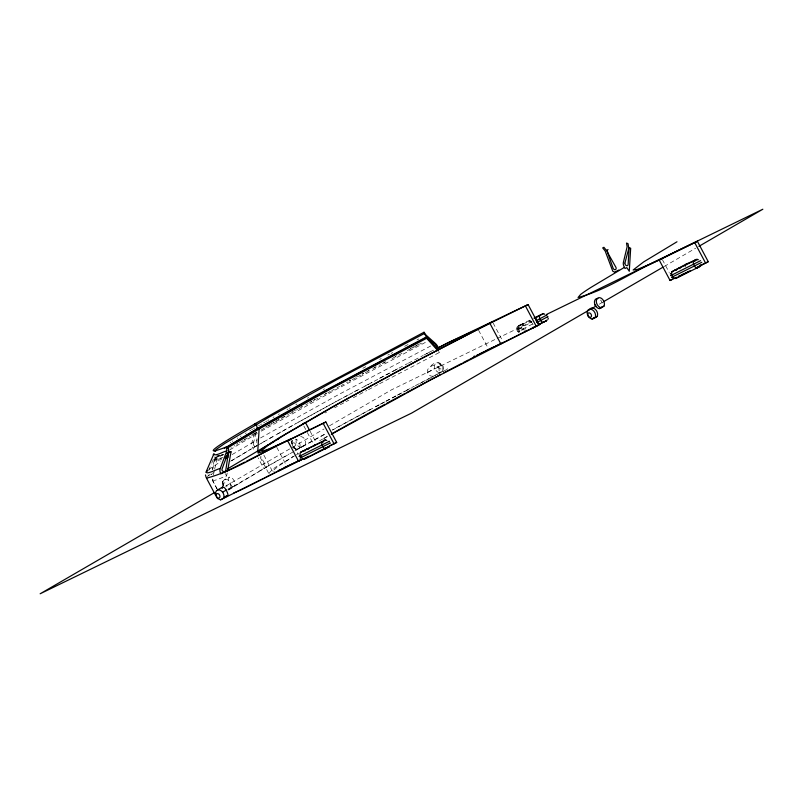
<?xml version="1.0" encoding="UTF-8"?>
<svg xmlns="http://www.w3.org/2000/svg" width="803" height="803" viewBox="0 0 803 803"><rect width="100%" height="100%" fill="white"/><g stroke="black" fill="none" stroke-linecap="round" stroke-linejoin="round"><path stroke-width="0.6" stroke-dasharray="4.01 3.01" d="M291.308 443.999L291.65 441.74M227.179 472.957L226.637 475.978C224.93 475.858 210.978 483.577 213.136 478.849M221.809 458.372L214.21 460.149L218.386 455.733M211.791 462.929L214.341 456.646L214.612 457.258L216.268 457.098L223.856 454.628M221.648 459.587L214.441 461.093L222.019 454.819M256.98 438.629L256.579 445.253A1.927 1.375 59.9 0 1 254.952 446.317M268.985 473.529C273.682 466.172 286.109 461.986 293.236 456.285M518.286 328.909L531.636 322.324M211.641 474.131L211.39 474.613L212.112 473.72M218.998 455.632L214.23 459.667L212.604 469.574M222.582 481.83L222.612 485.755M212.624 469.474L213.819 463.883M215.244 457.218C213.538 462.147 220.996 457.479 222.943 457.359M217.011 488.826L212.343 480.033L213.126 476.38M213.387 475.165L214.421 470.297M214.682 469.082L217.533 455.692L220.002 455.702M253.397 443.627L256.067 432.305M254.18 433.289L251.871 442.945A5.792 4.125 59.9 0 0 252.574 447.442L253.487 449.188M208.68 470.588L211.34 464.024M518.929 332.854L516.861 329.973L518.367 329.029A2.881 2.048 59.9 0 0 518.266 329.401M222.762 481.439L224.479 479.602L229.246 477.283M291.82 441.349L292.422 440.425M222.451 482.141L222.923 481.097M291.509 442.051L291.981 441.008M520.183 324.864L518.086 326.068L523.586 323.539L522.08 326.339L524.5 330.304M523.064 323.89L521.348 324.904M207.365 476.591L209.121 475.105A164.585 6.033 -28 0 1 210.757 473.89M212.574 473.298L213.457 472.586M208.85 469.494L220.644 461.595M257.653 445.113L230.551 461.243M292.975 447.743L296.598 449.379L299.519 447.723M227.952 490.051L234.948 485.634A180.946 6.625 -28 0 1 239.374 482.924L266.506 467.165L260.704 456.255M229.809 449.851L257.291 433.49M230.722 448.054L231.364 447.652M230.2 442.563L230.842 442.162M238.812 483.617L258.446 471.863M294.54 455.833L278.31 466.182L272.458 471.15L274.335 471.311M232.167 441.359L232.84 440.937M234.034 446.026L234.727 445.605M231.655 460.701L251.128 449.128M227.851 489.248L230.461 487.812M522.904 324L519.973 325.667L530.853 320.116M236.704 443.999L237.427 443.557M236.885 444.3L237.628 443.848M237.156 438.338L237.919 437.876M232.147 454.558L257.201 439.863M239.153 442.935L239.936 442.473M296.417 454.689L298.445 453.474M240.258 436.481L241.061 436.009M240.719 442.001L243.158 440.546M244.513 439.331L245.357 438.829M244.002 440.054L248.358 437.484M245.296 433.5L246.17 432.988M249.261 436.952L250.185 436.41M249.793 430.86L250.737 430.308M251.69 429.756L252.644 429.193M251.6 435.166L252.543 434.614M253.497 434.052L254.461 433.49M252.072 435.306L253.035 434.744M430.85 366.188C434.132 361.35 443.095 361.31 443.477 368.015C443.668 369.189 443.005 371.317 442.051 371.387M253.618 428.631L254.591 428.069M255.434 432.927L256.408 432.365M253.999 434.182L256.94 432.476M427.648 372.552L434.835 368.376M259.459 471L292.924 452.039M437.906 367.222L441.489 365.134M225.482 486.196L324.111 428.943M329.531 425.791L391.302 389.937L496.013 339.007M437.776 373.987L441.449 371.859M599.199 304.227L602.451 302.329M664.222 266.476L695.649 248.227M258.566 425.761L259.57 425.178M260.584 424.596L261.607 424.004M260.965 430.137L265.09 427.758M261.316 431.151L334.801 390.188L427.618 341.225M252.895 448.064L256.759 445.826M257.723 445.263L295.604 423.763M261.166 443.306L266.445 440.265M268.182 465.931L279.564 459.396M263.665 422.82L264.679 422.237M265.512 427.096L266.526 426.513M266.114 427.176L267.148 426.584M260.483 437.966L336.788 395.548L431.693 345.481M319.584 440.787L322.645 439.03M323.89 438.568L328.226 436.069M265.703 421.645L266.726 421.063M267.76 420.471L268.804 419.879M267.55 425.931L269.617 424.747M268.182 425.991L270.27 424.797M518.758 325.627L516.891 327.222L516.861 329.973M323.679 438.438L327.825 436.059M270.651 424.145L271.705 423.552M272.759 422.95L273.813 422.338M271.314 424.195L272.378 423.593M273.442 422.98L274.496 422.388M269.156 438.709L274.706 435.547M272.99 417.48L274.044 416.887M275.911 421.153L276.965 420.551M275.549 421.786L285.266 416.285M281.893 458.071L289.02 454.026M278.29 414.478L279.364 413.866M278.029 419.949L279.093 419.337M281.251 418.122L282.335 417.51M277.557 433.921L286.37 428.943M439.673 372.622L441.63 371.588M283.409 416.898L284.493 416.295M294.781 450.985L302.309 446.759M286.952 409.59L288.056 408.968M287.474 415.041L288.578 414.418M289.17 408.346L290.274 407.733M292.202 411.959L293.316 411.337M289.692 413.796L295.313 410.654M296.337 449.901A180.946 6.625 -28 0 1 301.326 447.1L318.189 437.725A164.113 6.022 -28 0 1 325.135 433.901M294.43 410.714L295.554 410.092M296.448 410.022L297.592 409.389M289.451 427.226L299.399 421.675A164.585 6.043 -28 0 1 331.569 404.019L350.389 393.821M295.875 404.602L297.01 403.969M301.255 406.92L302.41 406.278M298.736 408.747L304.538 405.525M298.766 422.007L339.599 399.633M521.027 325.085L519.973 325.667M305.722 404.883L308.081 403.578M307.439 398.208L308.623 397.555M310.62 401.741L311.815 401.088M309.275 402.915L311.674 401.6M314.214 399.764L315.428 399.101M312.879 400.928L315.318 399.593M316.533 398.93L317.767 398.258M320.246 396.903L321.491 396.22M325.165 412.953L326.51 412.22M519.049 325.466L519.722 325.105M323.278 389.535L324.532 388.853M325.325 393.701L326.59 393.008M324.01 394.845L326.55 393.46M327.825 392.767L330.404 391.372M331.719 390.659L334.349 389.244M334.67 407.783L337.471 406.258M336.989 387.809L339.639 386.384M340.291 404.732L344.537 402.444M341.014 385.641L343.754 384.165M345.952 401.681L348.883 400.105M349.164 380.833L350.55 380.09M346.515 382.69L347.89 381.947M349.275 381.204L350.66 380.461M343.162 397.756L407.492 363.618M354.003 391.884L357.636 389.947M353.28 397.736L366.881 390.469M370.615 409.309L339.518 426.042A164.113 6.022 -28 0 0 332.241 430.017M356.271 377.039L357.706 376.276M352.095 379.699L360.758 375.081M378.896 404.893L363.418 413.324A164.685 6.033 -28 0 0 332.613 430.017M362.836 368.286L365.837 366.7M362.023 373.977L363.518 373.174M362.203 374.308L363.709 373.505M365.224 372.702L369.751 370.303M364.903 386.062L372.201 382.188M368.416 389.656L377.932 384.607M375.543 406.85L384.968 401.851M368.035 370.785L369.541 369.982M372.783 368.697L377.47 366.228M379.528 383.764L439.472 352.427L438.93 351.403M379.96 404.331L396.13 395.769M386.032 401.279L411.598 387.819M379.719 359.363L381.295 358.539M374.057 367.593L375.633 366.76M379.056 365.385L380.642 364.552M382.228 363.719L386.996 361.209M379.488 378.333L394.042 370.665M397.124 395.247L405.083 391.051M387.759 355.137L389.415 354.274M383.533 362.595L385.119 361.772M394.946 370.193L397.666 368.758M519.932 324.994L530.873 319.644M406.107 390.519L411.216 387.839M412.24 387.307L414.288 386.233M391.071 353.41L392.717 352.537M394.986 356.592L396.642 355.719M398.639 355.107L402.052 353.32M391.984 358.59L396.983 355.98M415.332 385.681L430.187 377.932M404.632 346.324L408.095 344.517M410.393 348.552L413.866 346.745M407.292 350.59L421.585 343.162M408.396 363.187L422.85 355.619M433.69 376.115L439.552 372.692A5.31 3.784 59.9 0 1 434.473 366.158A5.31 3.784 59.9 0 1 439.833 363.548A5.31 3.784 59.9 0 1 442.363 371.317L442.513 371.177M419.638 383.613L428.902 378.785M429.946 378.233L433.088 376.607M417.028 339.87L418.855 338.926M415.693 345.792L419.347 343.895M426.393 353.772L429.926 351.945M423.733 355.157L433.981 349.887M435.045 375.402L435.587 375.121M436.952 374.419L437.494 374.128M439.181 373.254L441.309 372.15M442.734 371.418L443.447 371.046M442.724 371.598L445.996 369.912M446.317 369.561L447.763 368.808M520.304 324.803L520.936 324.482A2.891 2.028 64.1 0 1 524.048 326.018L524.961 327.714A2.891 2.028 64.1 0 1 525.403 329.13M518.336 329.672L522.402 327.423L516.981 329.963M304.819 445.153L299.639 447.672A5.31 3.714 64.1 0 0 299.258 442.343A5.31 3.714 64.1 0 0 295.143 439.161M296.739 449.329L301.316 447.1M233.071 486.799L227.881 489.318L230.782 487.913M497.137 338.454L532.038 321.481M532.54 324.031L517.774 331.679L523.305 329.13L519.24 331.378L518.196 329.411A2.891 2.028 64.1 0 1 518.597 325.837L518.597 325.837M266.506 467.165L263.755 468.5L258.054 457.77M222.682 454.639L220.925 455.251M223.304 454.709L220.845 455.482M219.42 455.743L216.87 456.415M216.72 455.692L217.984 455.994M530.743 321.581L529.89 321.381L531.837 322.425M209.161 475.798L207.967 474.884M519.842 331.85L519.862 331.87A2.881 2.048 59.9 0 1 519.431 331.599M438.669 351.543L439.472 352.427M212.343 480.033L217.071 488.927M662.385 259.64L669.25 272.548M532.379 323.328L533.062 324.613M493.092 322.947L502.808 341.235M478.558 330.163L487.702 347.378M310.018 431.101L316.312 442.935M303.845 425.981L306.706 431.362M307.278 432.436L312.989 443.186M290.837 440.355L298.274 454.337M276.764 447.301L285.918 464.515M263.876 455.171L272.458 471.301M260.102 457.178L268.684 473.308M225.412 473.69L226.637 475.978M214.14 459.978L214.431 461.032M522.984 330.163A2.891 2.028 64.1 0 1 522.512 329.461L521.609 327.754A2.891 2.028 64.1 0 1 522 324.181M519.872 332.121A2.891 2.028 64.1 0 1 519.109 331.117M518.437 328.949A5.942 4.236 59.9 0 1 519.902 325.556M528.334 321.451A5.942 4.236 59.9 0 1 531.998 322.274M296.949 449.228A5.31 3.714 64.1 0 1 292.412 445.203A5.31 3.714 64.1 0 1 293.306 439.663M301.326 447.261A5.43 4.718 68.6 0 1 296.458 443.607A5.43 4.718 68.6 0 1 297.642 437.635M300.633 436.591A5.43 4.718 68.6 0 1 305.04 439.713A5.43 4.718 68.6 0 1 304.919 445.233M433.399 376.155A5.48 5.32 53.2 0 1 427.337 372.672M427.457 372.572A5.972 5.782 58.8 0 1 430.92 366.359A5.922 5.701 54.5 0 1 438.006 367.112M438.127 367.061A5.45 5.26 50.7 0 1 438.147 373.415M302.4 446.719A164.685 6.033 -28 0 1 326.48 433.369M254.772 446.237A1.927 1.375 59.9 0 1 253.357 443.918M223.505 485.654A5.31 3.714 64.1 0 1 226.827 479.391A5.31 3.714 64.1 0 1 230.571 487.762L234.948 485.634A5.43 2.58 64.7 0 0 231.916 477.845A5.43 2.58 64.7 0 0 228.574 480.174A5.43 2.58 64.7 0 0 233.111 486.989M223.535 485.805A2.409 1.686 64.1 0 1 223.907 483.105A2.409 1.686 64.1 0 1 226.305 483.918A2.409 1.686 64.1 0 1 226.687 486.879M228.785 490.021A164.685 6.022 -28 0 1 238.852 483.597M600.514 300.031A5.31 3.714 64.1 0 1 602.26 302.972M214.843 459.075L215.214 458.413L214.843 459.075M292.322 444.611A2.409 1.686 64.1 0 0 295.193 447.281A2.409 1.686 64.1 0 0 294.992 443.407A2.409 1.686 64.1 0 0 292.322 444.611M438.538 366.319A2.409 1.716 59.9 0 0 441.58 368.858A2.409 1.716 59.9 0 0 441.218 365.014A2.409 1.716 59.9 0 0 438.538 366.319"/><path stroke-width="1.2" d="M206.843 471.16C203.761 476.229 218.817 468.34 220.283 468.44L226.817 450.854L226.536 446.88L228.353 447.301L228.714 452.36L226.707 453.544M257.532 429.414L257.602 428.33L315.981 395.477L426.413 336.949L436.36 347.9A1.927 0.562 62.6 0 0 437.133 347.659M670.395 274.014L670.505 273.432M227.46 471.451L231.033 451.838L229.226 451.416L227.891 456.064L225.814 470.116A1.927 1.827 68.4 0 1 223.666 471.572M548.288 318.229L547.947 319.363M624.935 262.912L628.809 248.418L628.036 243.68L626.511 243.048L627.123 246.782L623.409 262.23A5.792 4.125 59.9 0 0 624.112 266.726L625.035 268.473L626.792 267.62L629.281 271.253L630.676 248.247L629.15 247.615L628.127 264.538A1.927 1.375 59.9 0 1 626.501 265.602A4.386 3.132 59.9 0 1 626.179 265.462A1.927 1.375 59.9 0 1 624.895 263.203M227.922 453.063L222.08 468.912A1.927 1.827 68.4 0 0 223.455 471.522M205.909 472.365L214.03 453.514M299.178 456.345L299.86 455.873M701.812 262.29L671.629 277.316L672.492 276.754M213.237 454.438C216.599 456.184 222.843 451.667 226.817 450.854M257.161 429.244L330.886 387.969L426.915 337.3L435.718 344.899M207.003 471.01L207.596 470.488M671.93 271.705L686.675 263.856L696.984 259.369L671.94 271.725M323.77 449.258L329.059 446.89L304.036 459.236L310.861 455.713M527.089 330.445L526.316 330.936M532.008 328.387L532.58 328.015M491.336 348.351A118.202 4.346 -28 0 0 500.801 343.814L538.943 325.004L528.083 304.578L447.11 343.152L437.304 348.341L437.986 349.616M224.358 448.365L257.602 428.33L259.128 428.963L331.669 388.401L426.634 338.284L426.413 336.949M599.199 308.653L602.009 307.097M227.55 447.933L259.128 428.963L257.803 450.804L258.957 452.982M226.285 447.713L257.261 429.133L256.488 424.396L254.963 423.763C252.784 425.349 185.363 463 226.536 446.88M227.701 447L228.273 446.639M227.53 468.862L268.503 444.631M318.359 451.647L317.486 452.169M324.061 449.068L324.924 448.556M231.947 444.36L232.609 443.959M300.764 457.58L300.091 458.031L330.274 442.985L329.712 443.186M695.779 268.242L696.462 267.841M236.042 441.871L237.517 440.988M238.27 440.536L239.033 440.074M239.796 439.622L240.579 439.151M671.579 275.058L670.726 275.61L700.617 260.654M242.175 438.207L242.998 437.715M532.79 327.885L533.834 327.283M243.841 437.213L244.684 436.722M246.401 435.698L247.284 435.186M686.786 272.709L675.644 278.45L700.547 266.194L695.739 268.503M676.989 241.783L643.564 261.969L633.135 269.999L637.472 269.396L649.968 264.167L697.385 241.271L708.246 261.698L700.096 265.903M251.851 432.506L252.804 431.954M624.433 267.349L591.068 287.333A164.585 6.033 -28 0 0 580.659 294.4L578.08 297.471C606.897 290.013 631.971 271.876 659.223 260.072L697.385 241.271M255.705 430.257L256.689 429.695M528.083 304.578L489.92 323.378A118.202 4.336 -28 0 1 480.465 327.915L410.955 363.98L334.058 405.957L278.32 438.308L262.872 448.285L257.813 452.872L263.896 451.507L279.494 444.581A118.202 4.326 -28 0 1 290.284 439.271M327.162 447.291L336.698 442.413L325.837 421.987L290.264 439.281C262.31 451.868 236.223 470.247 206.542 478.186L206.501 477.614M290.264 439.281L269.286 448.837L263.474 450.874L261.587 450.714L267.449 445.745L285.557 434.252L342.53 401.42L420.521 359.071L492.52 321.873M308.643 456.305L298.535 461.223L287.675 440.787L325.837 421.987M214.642 492.49L40.15 593.778L411.698 413.063L589.442 309.888M222.612 492.199L226.185 490.121A5.45 1.465 62.3 0 1 227.992 495.592M227.028 496.113L220.664 499.757A5.31 3.784 59.9 0 1 218.767 499.075M284.342 467.517L301.135 459.717L277.788 471.522M331.318 434.303L431.392 379.508L522.472 333.024M328.568 447.221L328.648 447.171A2.891 2.028 64.1 0 0 329.29 446.107M661.813 258.566L659.223 260.072L670.083 280.508L676.758 277.256M591.61 308.623L595.946 306.114M603.535 301.707L663.137 267.098M698.901 246.34L762.85 209.222L546.682 314.364M601.296 307.7L603.986 306.134A5.31 3.714 64.1 0 0 601.367 298.294A5.31 3.714 64.1 0 0 596.308 301.235A5.31 3.714 64.1 0 0 601.296 307.7L599.429 308.603A5.31 3.714 64.1 0 1 594.511 303.102A5.31 3.714 64.1 0 1 597.924 298.575M589.593 309.587A5.31 3.784 59.9 0 1 595.344 309.326A5.31 3.784 59.9 0 1 597.081 316.472L592.092 319.182M597.081 316.472L595.023 317.677A5.31 3.784 59.9 0 0 592.494 309.898A5.31 3.784 59.9 0 0 587.134 312.508A5.31 3.784 59.9 0 0 592.212 319.042L594.903 317.747M670.083 280.508L672.673 279.002M217.312 490.131L222.682 487.03M525.835 331.217L524.64 331.9M262.722 426.202L263.755 425.61M266.817 423.843L267.851 423.251M268.885 422.659L269.918 422.067M269.587 443.999L271.785 442.744M270.962 421.475L272.016 420.872M272.9 442.112L274.014 441.469M274.114 419.678L275.158 419.076M277.366 439.562L278.49 438.92M278.34 417.269L279.414 416.667M332.03 433.67L353.993 421.324M223.304 498.492L220.574 499.888M283.72 414.238L284.804 413.625M316.924 452.49L315.95 453.033M325.486 448.225L326.45 447.683M688.472 271.775L687.147 272.518M697.335 267.339L697.998 266.967M354.816 420.862L385.119 404.18M534.467 326.921L535.521 326.339M524.309 332.081L523.596 332.472L538.943 325.004M315.599 453.233L314.495 453.825M386.805 403.267L405.314 393.249M535.892 326.138L537.026 325.536M406.991 392.346L440.877 374.318M314.114 454.036L311.183 455.552M443.949 372.702L461.605 363.478M537.789 325.135L546.753 320.548L538.642 324.442M463.01 362.745L468.51 359.905M438.348 347.629L438.016 347.006A5.792 1.696 62.6 0 0 435.467 343.523L426.122 335.162L424.004 332.251L311.042 392.155L254.963 423.763L255.153 424.928M424.004 332.251L424.225 333.586L338.153 378.896L269.527 416.877L224.87 443.386L216.178 449.489L214.853 451.015L215.676 451.467M534.537 318.129L543.129 313.712L533.945 318.159M469.855 359.212L486.116 350.901M262.22 479.21L263.374 478.618M264.558 478.026L265.753 477.414M266.957 476.801L277.055 471.692M246.32 461.323L275.73 446.458M261.065 479.792L247.043 486.859M244.734 462.126L242.175 463.411M536.775 322.525L547.967 316.613L547.234 316.894M487.27 350.319L488.455 349.727M488.656 349.626L491.316 348.361M278.36 471.04L223.485 498.382A5.31 3.784 59.9 0 0 220.634 490.422A5.31 3.784 59.9 0 0 215.616 493.945M241.683 463.662L233.934 467.527M536.033 320.748L547.064 314.906L546.492 315.107M287.062 466.663L290.365 465.017A118.202 4.326 -28 0 1 301.155 459.707M246.621 487.06L245.397 487.672M244.995 487.863L243.841 488.425M233.352 467.808L232.98 467.988A35.774 1.315 -28 0 1 224.368 471.953M303.243 450.854L300.412 452.43L325.436 440.084L303.243 450.854A2.891 2.028 64.1 0 1 304.969 450.925M608.042 249.603L606.807 250.205L608.794 254.692L615.861 267.228A1.927 1.375 59.9 0 1 615.54 269.537A4.386 3.132 59.9 0 1 615.279 269.647A1.927 1.375 59.9 0 1 613.251 268.493A1.937 1.385 59.9 0 1 613.111 268.192L607.078 251.239L603.926 247.304L602.692 247.906L605.171 250.998L612.769 271.193L614.596 272.137L618.902 270.029M302.701 423.833L305.441 422.498L309.446 430.027M603.986 306.134L602.12 307.047A5.31 3.714 64.1 0 0 602.36 306.475M330.033 445.655L336.698 442.413M699.353 266.024L708.246 261.698M318.751 451.386L325.064 448.315M678.977 276.182L690.088 270.772M243.47 488.605L242.044 489.298M542.607 313.943L542.698 313.893A2.891 2.028 64.1 0 1 544.815 314.334M546.231 320.748L546.321 320.708A2.891 2.028 64.1 0 0 546.863 320.056M503.381 342.309L495.321 346.183M324.924 440.305L325.004 440.265A2.891 2.028 64.1 0 1 326.801 440.476M700.086 266.405L700.176 266.365A2.891 2.028 64.1 0 0 700.949 264.649M241.703 489.469L240.398 490.091M490.442 348.482L494.246 346.695M240.087 490.231L233.663 492.992M477.986 329.089L450.624 341.646A35.774 1.315 -28 0 0 437.324 348.331M487.04 350.058L489.308 349.004M482.262 352.567L483.055 352.206M526.366 330.645L526.888 330.414M286.089 467.115L281.542 469.143M480.726 353.27L481.479 352.918M479.25 353.932L479.983 353.601M473.88 356.341L474.513 356.05M477.163 354.876L477.845 354.565M328.798 441.479L329.371 441.279L299.288 456.335M280.94 469.404L279.785 469.896M279.223 470.136L278.139 470.598M228.353 447.301L227.139 447.773M228.614 451.657L229.226 451.416M228.714 452.36L227.5 452.832M231.033 451.838L229.829 452.31M228.534 455.231L226.135 456.174M227.891 456.064L226.075 456.777M228.193 457.108L225.211 458.272M226.797 496.204L224.188 497.127M217.954 498.743L217.272 498.322M426.634 338.284L437.866 350.66M424.225 333.586L426.915 337.3M694.786 242.777L705.656 263.203M525.493 306.084L536.354 326.51M489.92 323.378L500.791 343.814M323.248 423.492L334.108 443.918M224.87 472.666L224.469 471.903L220.905 473.85L220.584 473.228A5.792 5.501 68.4 0 1 220.283 468.44M206.441 478.086L215.585 495.28M206.09 477.343L205.458 474.954M523.646 332.593A5.942 4.236 59.9 0 1 523.154 332.693M543.892 322.103A2.891 2.028 64.1 0 1 540.78 320.578L539.877 318.871A2.891 2.028 64.1 0 1 540.268 315.298M540.489 323.76A2.891 2.028 64.1 0 1 537.368 322.234L536.464 320.527A2.891 2.028 64.1 0 1 536.866 316.954M533.112 327.212A5.942 4.236 59.9 0 1 532.078 328.497M488.134 349.867A150.703 5.541 -28 0 1 483.838 351.855M435.888 345.069A1.927 0.562 62.6 0 1 437.103 347.498M310.631 455.713A2.891 2.028 64.1 0 1 310.279 456.004M307.328 457.248A2.891 2.028 64.1 0 1 306.866 457.66M304.528 459.025A2.891 2.028 64.1 0 1 301.416 457.489L300.513 455.783A2.891 2.028 64.1 0 1 300.904 452.209M326.199 448.475A2.891 2.028 64.1 0 1 323.087 446.94L322.184 445.243A2.891 2.028 64.1 0 1 322.575 441.67M325.888 447.763A2.891 2.028 64.1 0 1 325.135 448.777M306.656 449.198A2.891 2.028 64.1 0 1 308.372 449.268M313.893 446.066A5.942 4.236 59.9 0 1 315.057 444.46M321.511 441.971A2.891 2.028 64.1 0 1 323.238 442.031M323.489 440.365A5.942 4.236 59.9 0 1 325.747 440.466M327.785 446.89A5.942 4.236 59.9 0 1 327.283 447.371M217.332 497.83A5.31 3.784 59.9 0 1 216.087 495.802M226.727 496.053A5.48 1.365 61.5 0 1 226.245 495.712M222.21 488.505A5.972 1.596 60.1 0 1 222.782 487.23M222.772 487.19A5.922 1.676 61.4 0 1 226.225 489.93M278.31 471.06A150.703 5.501 -28 0 1 287.022 466.684M596.258 306.485A2.409 1.686 64.1 0 1 595.997 306.304M595.424 305.692A2.409 1.686 64.1 0 1 594.953 304.759M594.27 317.847A5.31 3.784 59.9 0 1 593.367 317.647M682.57 274.275A2.891 2.028 64.1 0 1 681.817 275.288M679.208 275.75A2.891 2.028 64.1 0 1 678.415 276.945M676.076 278.31A2.891 2.028 64.1 0 1 672.964 276.774L672.051 275.068A2.891 2.028 64.1 0 1 672.452 271.494M697.747 267.76A2.891 2.028 64.1 0 1 694.635 266.225L693.732 264.528A2.891 2.028 64.1 0 1 694.123 260.955M697.436 267.048A2.891 2.028 64.1 0 1 696.683 268.061M699.835 265.371A5.942 4.236 59.9 0 1 699.052 266.466M678.194 268.483A2.891 2.028 64.1 0 1 680.081 268.644M685.21 266.225A5.942 4.236 59.9 0 1 686.605 263.755M674.791 270.139A2.891 2.028 64.1 0 1 676.517 270.209M696.462 259.59A2.891 2.028 64.1 0 1 698.349 259.76M693.059 261.256A2.891 2.028 64.1 0 1 694.946 261.417M695.037 259.65A5.942 4.236 59.9 0 1 697.416 259.801M216.148 495.421A2.409 1.716 59.9 0 0 219.179 497.96A2.409 1.716 59.9 0 0 218.828 494.116A2.409 1.716 59.9 0 0 216.148 495.421M587.686 314.706A2.409 1.716 59.9 0 0 590.727 317.245A2.409 1.716 59.9 0 0 590.366 313.401A2.409 1.716 59.9 0 0 587.686 314.706"/></g></svg>
